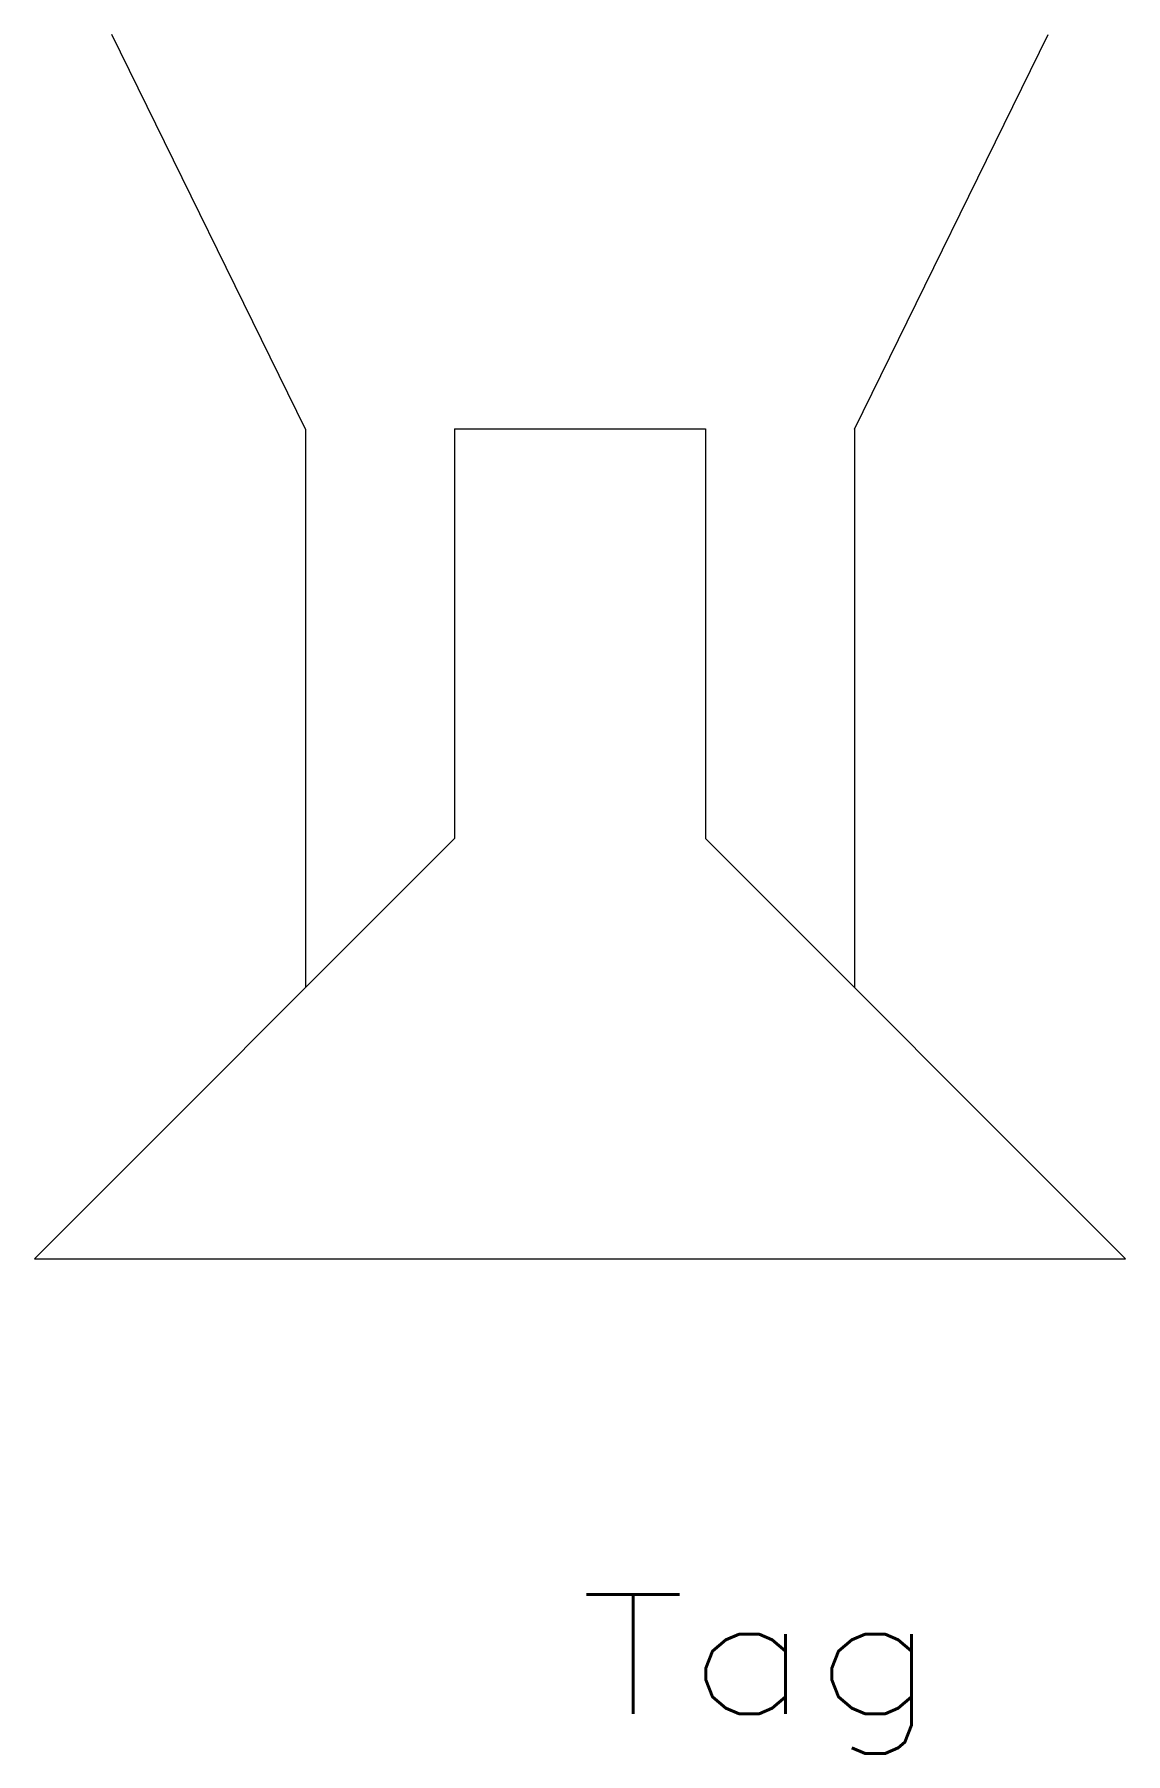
# Model space of a CAD drawing. Header units: inches. Extents: x -5.8 to 5.8, y -11.8 to 6.5.
import ezdxf
from ezdxf.enums import TextEntityAlignment as Align

# ---------------------------------------------------------------- set-up
doc = ezdxf.new("R2010")
doc.units = ezdxf.units.IN
doc.header["$MEASUREMENT"] = 0
doc.layers.get('0').update_dxf_attribs({"lineweight": 0})
doc.layers.add('LEVEL_1', color=7, linetype='Continuous', lineweight=0)
doc.styles.add('STANDARD1', font='TXT.SHX')

msp = doc.modelspace()

# ---------------------------------------------------------------- linework, layer by layer
at = {"layer": 'LEVEL_1', "color": 30, "linetype": 'Continuous', "true_color": 0xff7f00}
for p, q in [((-2.902, 2.322), (-4.964, 6.52)), ((2.938, 2.322), (5, 6.52)), ((-2.902, 2.322), (-2.902, -3.617)), ((-1.316, 2.326), (-1.316, -2.032)), ((-1.316, 2.326), (1.352, 2.326)), ((1.352, 2.326), (1.352, -2.032)), ((2.938, 2.322), (2.938, -3.617)), ((-1.316, -2.032), (-5.788, -6.503)), ((1.352, -2.032), (5.824, -6.503)), ((-5.788, -6.503), (5.824, -6.503))]:
    msp.add_line(p, q, dxfattribs=at)

# ---------------------------------------------------------------- texts
at = {"color": 7, "linetype": 'Continuous', "style": 'STANDARD1', "width": 1.166667}
msp.add_text('Tag', height=1.27, dxfattribs=at).set_placement((0.018, -11.34), (3.828, -11.34), align=Align.FIT)

doc.saveas('drawing.dxf')
